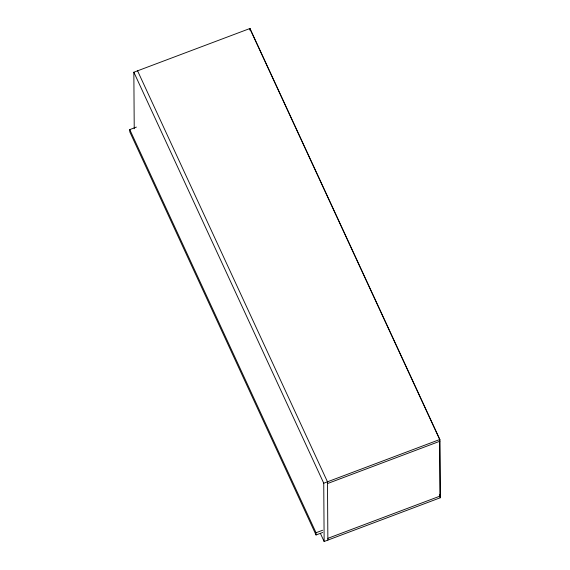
<?xml version="1.0" encoding="UTF-8"?>
<svg xmlns="http://www.w3.org/2000/svg" width="570" height="570" viewBox="0 0 570 570"><rect width="100%" height="100%" fill="white"/><g stroke="black" fill="none" stroke-linecap="round" stroke-linejoin="round"><path stroke-width="0.85" d="M134.228 128.749L133.843 72.226L249.945 28.5L439.848 439.484L440.24 497.774L324.138 541.5L320.411 533.427M322.691 532.473L316.051 534.974L129.775 131.834L129.761 129.597L136.401 127.096M324.138 541.5L323.746 483.21L439.848 439.484M327.493 483.559L439.862 441.237M316.051 534.974L316.036 532.736L322.677 530.235M327.857 538.344L440.225 496.021L439.605 494.675M249.817 28.55L439.719 439.534L440.111 497.817M137.577 70.823L327.479 481.807L327.871 540.096M133.843 72.226L323.746 483.21M129.761 129.597L316.036 532.736M249.945 28.5L249.959 30.246"/></g></svg>
